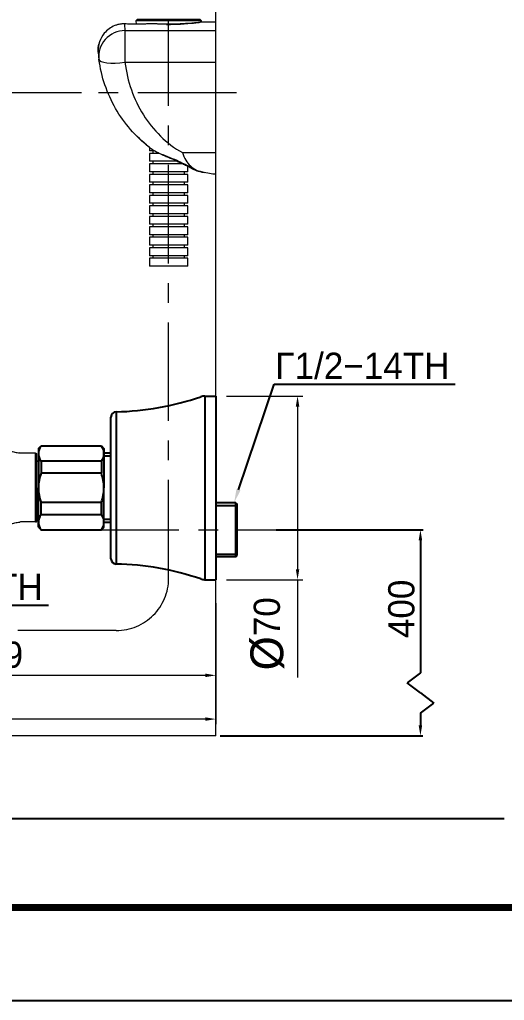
# Model space of a CAD drawing. Extents: x 0 to 1128, y 0 to 827.
# Drawn here: x 742.1 to 926.8, y 0 to 373.9 of the extents above; entities that cross this region are included whole.
import ezdxf
from ezdxf import colors
from ezdxf.entities.mleader import LeaderData, LeaderLine
from ezdxf.math import Vec2, Vec3

# ---------------------------------------------------------------- set-up
doc = ezdxf.new("R2010")
doc.units = 0
doc.header["$LTSCALE"] = 30
doc.header["$MEASUREMENT"] = 0
doc.header["$PDMODE"] = 3
doc.header["$PDSIZE"] = -10
doc.linetypes.add('CENTER', pattern=[2, 1.25, -0.25, 0.25, -0.25])
doc.layers.get('0').update_dxf_attribs({"linetype": 'CONTINUOUS'})
doc.layers.get('DEFPOINTS').update_dxf_attribs({"linetype": 'CONTINUOUS'})
doc.layers.add('1', color=7, linetype='CONTINUOUS')
doc.layers.add('DEF_LAYER_ASSEM_MEMBER', color=7, linetype='CONTINUOUS')
for name, color, linetype, lineweight in [('외형선', 3, 'CONTINUOUS', 30), ('중심선', 1, 'CENTER', 18), ('치수', 7, 'CONTINUOUS', 25), ('치수선', 7, 'CONTINUOUS', 20)]:
    doc.layers.add(name, color=color, linetype=linetype, lineweight=lineweight)
doc.styles.add('Daelim Dimension', font='')
doc.styles.get("Standard").update_dxf_attribs({"font": 'SYMBOL'})
doc.styles.get('Daelim Dimension').set_extended_font_data('나눔고딕')
doc.dimstyles.new('DEFAULT', dxfattribs={"dimscale": 2, "dimtxt": 2, "dimasz": 2, "dimexe": 0, "dimexo": 2, "dimgap": 1, "dimtad": 1, "dimdec": 1, "dimzin": 9, "dimdsep": 46, "dimtxsty": 'Daelim Dimension', "dimcen": 0.5, "dimclrd": 252, "dimclre": 252, "dimclrt": 3, "dimadec": 1, "dimazin": 0, "dimtfac": 1, "dimtdec": 1, "dimtix": 1, "dimtmove": 0, "dimatfit": 3, "dimfxl": 1, "dimtolj": 1, "dimtzin": 1, "dimlwd": 9, "dimlwe": 9, "dimarcsym": 0})

# ---------------------------------------------------------------- blocks, each defined once
blk = doc.blocks.new('*D2')
at = {"color": 5, "lineweight": 9, "ltscale": 0.5, "transparency": 16777216}
for p, q in [((647.62, 156.98), (647.62, 121.9)), ((816.87, 151.4), (816.87, 121.9)), ((812.87, 123.9), (651.62, 123.9))]:
    blk.add_line(p, q, dxfattribs=at)
at = {"color": 5, "ltscale": 0.5, "transparency": 16777216}
for points in [[(651.62, 124.57), (651.62, 123.24), (647.62, 123.9)], [(812.87, 124.57), (812.87, 123.24), (816.87, 123.9)]]:
    blk.add_solid(points, dxfattribs=at)
at = {"layer": 'DEFPOINTS', "color": 0, "ltscale": 0.5, "transparency": 16777216}
for p in [(647.62, 160.98), (816.87, 155.4), (647.62, 123.9)]:
    blk.add_point(p, dxfattribs=at)
at = {"color": 7, "ltscale": 0.5, "transparency": 16777216, "insert": (732.25, 136.79), "char_height": 10, "attachment_point": 2, "style": 'Daelim Dimension'}
blk.add_mtext('\\A1;169', dxfattribs=at)
blk = doc.blocks.new('*D3')
at = {"color": 5, "lineweight": 9, "ltscale": 0.5, "transparency": 16777216}
for p, q in [((603.32, 182.24), (603.32, 105.24)), ((816.87, 141.88), (816.87, 105.24)), ((812.87, 107.24), (607.32, 107.24))]:
    blk.add_line(p, q, dxfattribs=at)
at = {"color": 5, "ltscale": 0.5, "transparency": 16777216}
for points in [[(607.32, 107.91), (607.32, 106.58), (603.32, 107.24)], [(812.87, 107.91), (812.87, 106.58), (816.87, 107.24)]]:
    blk.add_solid(points, dxfattribs=at)
at = {"layer": 'DEFPOINTS', "color": 0, "ltscale": 0.5, "transparency": 16777216}
for p in [(603.32, 186.24), (816.87, 145.88), (603.32, 107.24)]:
    blk.add_point(p, dxfattribs=at)
at = {"color": 7, "ltscale": 0.5, "transparency": 16777216, "insert": (705.94, 120.03), "char_height": 10, "attachment_point": 2, "style": 'Daelim Dimension'}
blk.add_mtext('\\A1;214', dxfattribs=at)
blk = doc.blocks.new('*D4')
at = {"color": 5, "lineweight": 9, "ltscale": 0.5, "transparency": 16777216}
for p, q in [((820.87, 230.38), (850.01, 230.38)), ((848.01, 226.38), (848.01, 164.38)), ((820.87, 160.38), (850.01, 160.38)), ((848.01, 160.38), (848.01, 123.13))]:
    blk.add_line(p, q, dxfattribs=at)
at = {"color": 5, "ltscale": 0.5, "transparency": 16777216}
for points in [[(847.34, 226.38), (848.68, 226.38), (848.01, 230.38)], [(847.34, 164.38), (848.68, 164.38), (848.01, 160.38)]]:
    blk.add_solid(points, dxfattribs=at)
at = {"layer": 'DEFPOINTS', "color": 0, "ltscale": 0.5, "transparency": 16777216}
for p in [(816.87, 230.38), (816.87, 160.38), (848.01, 160.38)]:
    blk.add_point(p, dxfattribs=at)
at = {"color": 7, "ltscale": 0.5, "transparency": 16777216, "insert": (830.04, 139.76), "char_height": 10, "attachment_point": 2, "rotation": 90, "style": 'Daelim Dimension'}
blk.add_mtext('\\A1;{\\H1.25x;\\C256;Ø}70', dxfattribs=at)

msp = doc.modelspace()

# ---------------------------------------------------------------- linework, layer by layer
at = {"color": 5, "lineweight": 9, "ltscale": 0.5}
msp.add_line((765.69, 346), (552.44, 346), dxfattribs=at)
for p, q in [((812.71, 230.38), (816.87, 230.38)), ((812.71, 230.38), (812.71, 160.38)), ((816.87, 230.38), (816.87, 160.38)), ((778.83, 224.4), (778.83, 166.36)), ((776.87, 168.36), (776.87, 222.4)), ((748.62, 205.74), (749.22, 205.54)), ((748.62, 185.02), (749.22, 185.22)), ((812.71, 160.38), (816.87, 160.38))]:
    msp.add_line(p, q)
at = {"linetype": 'ByBlock'}
msp.add_line((816.87, 230.38), (816.87, 160.38), dxfattribs=at)
at = {"color": 7, "linetype": 'Continuous', "lineweight": 25, "ltscale": 0.5}
for p, q in [((749.22, 210.38), (750.22, 211.38)), ((749.22, 180.38), (750.22, 179.38))]:
    msp.add_line(p, q, dxfattribs=at)
at = {"color": 7, "linetype": 'Continuous', "lineweight": -3, "ltscale": 0.5}
for p, q in [((773.22, 211.38), (774.22, 210.38)), ((773.22, 179.38), (774.22, 180.38))]:
    msp.add_line(p, q, dxfattribs=at)
at = {"color": 5, "ltscale": 0.5}
for p, q in [((839.87, 179.38), (895.84, 179.38)), ((894.84, 175.38), (894.84, 124.86)), ((894.84, 124.86), (889.73, 121.02)), ((894.84, 117.19), (889.73, 121.02)), ((894.84, 117.19), (899.94, 113.35)), ((894.84, 109.51), (899.94, 113.35)), ((894.84, 109.51), (894.84, 104.84)), ((818.45, 100.86), (895.7, 100.86))]:
    msp.add_line(p, q, dxfattribs=at)
at = {"color": 5}
msp.add_line((18.14, 69.28), (926.74, 69.28), dxfattribs=at)
at = {"ltscale": 0.5}
msp.add_lwpolyline([(0, 0), (1128.4, 0), (1128.4, 826.8), (0, 826.8)], close=True, dxfattribs=at)
at = {"color": 5, "linetype": 'ByBlock', "lineweight": 200, "const_width": 2.6}
msp.add_lwpolyline([(18.14, 35.4), (1110.14, 35.4), (1110.14, 807.6), (18.14, 807.6)], close=True, dxfattribs=at)
for centre, radius, start, end in [((776.71, 330.38), 106, 271.1445, 288.9248), ((812.71, 225.38), 5, 90, 108.9248), ((778.87, 222.4), 2, 91.1445, 180), ((778.87, 168.36), 2, 180, 268.8555), ((776.71, 60.38), 106, 71.0752, 88.8555), ((812.71, 165.38), 5, 251.0752, 270)]:
    msp.add_arc(centre, radius, start, end)
at = {"color": 5, "ltscale": 0.5}
for points in [[(894.17, 175.38), (895.5, 175.38), (894.84, 179.38)], [(894.17, 104.84), (895.5, 104.84), (894.84, 100.84)]]:
    msp.add_solid(points, dxfattribs=at)
at = {"layer": '1', "color": 7, "linetype": 'Continuous', "lineweight": 18}
for p, q in [((786.87, 373.9), (786.4, 373.4)), ((786.4, 373.4), (786.49, 372.16)), ((811.34, 373.4), (786.4, 373.4)), ((810.87, 373.9), (786.87, 373.9)), ((793.25, 372.3), (791.93, 372.3)), ((811.34, 373.4), (810.87, 373.9)), ((811.3, 372.9), (811.34, 373.4)), ((816.87, 372.9), (811.3, 372.9)), ((816.87, 369.72), (816.87, 372.9)), ((816.87, 357.63), (816.87, 369.72)), ((816.87, 323.18), (816.87, 357.63)), ((791.57, 325.19), (791.57, 323.9)), ((793.5, 323.9), (791.57, 323.9)), ((791.57, 322.9), (791.57, 319.9)), ((795.35, 322.9), (791.57, 322.9)), ((792.87, 323.9), (792.87, 322.9)), ((816.87, 314.9), (816.87, 323.18)), ((802.21, 319.9), (791.57, 319.9)), ((791.57, 318.9), (791.57, 315.9)), ((804.39, 318.9), (791.57, 318.9)), ((792.87, 319.9), (792.87, 318.9)), ((806.17, 315.9), (806.17, 317.98)), ((806.17, 315.9), (791.57, 315.9)), ((791.57, 314.9), (791.57, 311.9)), ((806.17, 314.9), (791.57, 314.9)), ((792.87, 315.9), (792.87, 314.9)), ((804.87, 314.9), (804.87, 315.9)), ((806.17, 311.9), (806.17, 314.9)), ((806.17, 311.9), (791.57, 311.9)), ((791.57, 310.9), (791.57, 307.9)), ((806.17, 310.9), (791.57, 310.9)), ((792.87, 311.9), (792.87, 310.9)), ((804.87, 310.9), (804.87, 311.9)), ((806.17, 307.9), (806.17, 310.9)), ((806.17, 307.9), (791.57, 307.9)), ((791.57, 306.9), (791.57, 303.9)), ((806.17, 306.9), (791.57, 306.9)), ((792.87, 307.9), (792.87, 306.9)), ((804.87, 306.9), (804.87, 307.9)), ((806.17, 303.9), (806.17, 306.9)), ((806.17, 303.9), (791.57, 303.9)), ((791.57, 302.9), (791.57, 299.9)), ((806.17, 302.9), (791.57, 302.9)), ((792.87, 303.9), (792.87, 302.9)), ((804.87, 302.9), (804.87, 303.9)), ((806.17, 299.9), (806.17, 302.9)), ((806.17, 299.9), (791.57, 299.9)), ((792.87, 299.9), (792.87, 298.9)), ((804.87, 298.9), (804.87, 299.9)), ((791.57, 298.9), (791.57, 295.9)), ((806.17, 298.9), (791.57, 298.9)), ((806.17, 295.9), (791.57, 295.9)), ((792.87, 295.9), (792.87, 294.9)), ((804.87, 294.9), (804.87, 295.9)), ((806.17, 295.9), (806.17, 298.9)), ((791.57, 294.9), (791.57, 291.9)), ((806.17, 294.9), (791.57, 294.9)), ((806.17, 291.9), (791.57, 291.9)), ((792.87, 291.9), (792.87, 290.9)), ((804.87, 290.9), (804.87, 291.9)), ((806.17, 291.9), (806.17, 294.9)), ((791.57, 290.9), (791.57, 287.9)), ((806.17, 290.9), (791.57, 290.9)), ((806.17, 287.9), (806.17, 290.9)), ((806.17, 287.9), (791.57, 287.9)), ((791.57, 286.9), (791.57, 283.9)), ((806.17, 286.9), (791.57, 286.9)), ((792.87, 287.9), (792.87, 286.9)), ((804.87, 286.9), (804.87, 287.9)), ((806.17, 283.9), (806.17, 286.9)), ((806.17, 283.9), (791.57, 283.9)), ((791.57, 282.9), (791.57, 279.9)), ((806.17, 282.9), (791.57, 282.9)), ((792.87, 283.9), (792.87, 282.9)), ((804.87, 282.9), (804.87, 283.9)), ((806.17, 279.9), (806.17, 282.9)), ((806.17, 279.9), (791.57, 279.9))]:
    msp.add_line(p, q, dxfattribs=at)
at = {"layer": '1', "color": 7, "linetype": 'Continuous', "lineweight": 13}
for p, q in [((793.2, 372.29), (791.98, 372.29)), ((782.22, 369.72), (782.22, 357.63)), ((782.22, 369.72), (816.87, 369.72)), ((782.22, 357.63), (816.87, 357.63)), ((804.1, 323.18), (816.87, 323.18))]:
    msp.add_line(p, q, dxfattribs=at)
at = {"layer": '1', "color": 7, "linetype": 'Continuous', "lineweight": 18, "extrusion": (6.12323e-17, -7.4988e-33, -1)}
for start, end in [(352.2682, 352.5557), (307.7566, 314.5231)]:
    msp.add_arc((-822.68, 365.38), 50.81, start, end, dxfattribs=at)
at = {"layer": '1', "color": 7, "linetype": 'Continuous', "lineweight": 13}
for centre, major_axis, ratio, start_param, end_param in [((781.99, 370.26), (0.09, 2), 0.357631, 6.276828, 6.405218), ((782.22, 360.04), (-9.91, -1.31), 0.96772, 4.585417, 6.283185), ((782.22, 360.04), (-9.91, -1.31), 0.239333, 0, 1.539235)]:
    msp.add_ellipse(centre, major_axis=major_axis, ratio=ratio, start_param=start_param, end_param=end_param, dxfattribs=at)
at = {"layer": '1', "color": 7, "linetype": 'Continuous', "lineweight": 18}
for points, knots in [([(778.36, 371.6), (776.79, 370.98), (775.39, 369.98), (772.71, 366.76), (771.87, 364.23), (772.01, 361.7)], [0, 0, 0, 0, 0.401499, 0.401499, 1, 1, 1, 1]), ([(780.92, 372.23), (780.8, 372.22), (780.22, 372.17), (779.36, 371.98), (778.65, 371.72), (778.38, 371.6)], [0, 0, 0, 0, 0.137714, 0.664904, 1, 1, 1, 1]), ([(781.04, 372.26), (781.03, 372.25), (781.01, 372.25), (780.99, 372.24), (780.99, 372.24), (780.99, 372.24)], [0, 0, 0, 0, 0.932119, 0.932119, 1, 1, 1, 1]), ([(786.29, 372.16), (785.79, 372.16), (784.78, 372.17), (783.37, 372.21), (782.48, 372.24), (782.08, 372.26)], [0, 0, 0, 0, 0.346493, 0.701474, 1, 1, 1, 1]), ([(791.92, 372.3), (791.54, 372.28), (790.7, 372.24), (789.32, 372.19), (787.83, 372.16), (786.81, 372.15), (786.3, 372.16), (786.29, 372.16)], [0, 0, 0, 0, 0.21806, 0.47613, 0.734344, 0.995673, 1, 1, 1, 1]), ([(791.92, 372.3), (791.94, 372.3), (791.96, 372.3), (791.98, 372.29), (791.98, 372.29), (791.98, 372.29)], [0, 0, 0, 0, 0.948259, 0.948259, 1, 1, 1, 1]), ([(793.2, 372.29), (793.2, 372.29), (793.2, 372.29), (793.22, 372.3), (793.24, 372.3), (793.26, 372.3)], [0, 0, 0, 0, 0.048294, 0.048294, 1, 1, 1, 1]), ([(798.03, 372.15), (797.55, 372.15), (796.58, 372.17), (795.14, 372.21), (794.03, 372.26), (793.43, 372.29), (793.27, 372.3)], [0, 0, 0, 0, 0.28889, 0.587438, 0.888444, 1, 1, 1, 1]), ([(771.99, 361.7), (772, 361.66), (772.01, 361.46), (772.04, 360.94), (772.12, 360.08), (772.19, 359.36), (772.26, 358.89), (772.26, 358.85)], [0, 0, 0, 0, 0.068436, 0.333791, 0.637711, 0.966343, 1, 1, 1, 1]), ([(791.41, 325.32), (788.85, 327.33), (786.45, 329.61), (782.18, 334.52), (780.3, 337.16), (777.02, 342.85), (775.64, 345.88), (773.52, 352.12), (772.75, 355.36), (772.31, 358.73)], [0, 0, 0, 0, 0.25, 0.25, 0.5, 0.5, 0.75, 0.75, 1, 1, 1, 1]), ([(794.98, 323.08), (794.98, 323.08), (794.98, 323.09), (794.95, 323.1), (794.94, 323.12), (794.93, 323.17), (794.93, 323.17), (794.93, 323.17)], [0, 0, 0, 0, 0.102368, 0.102368, 0.924624, 0.924624, 1, 1, 1, 1]), ([(794.99, 323.09), (795.32, 322.93), (796.16, 322.51), (797.56, 321.92), (799.1, 321.28), (800.45, 320.69), (801.26, 320.31), (801.61, 320.14)], [0, 0, 0, 0, 0.154276, 0.391878, 0.62114, 0.832199, 1, 1, 1, 1]), ([(804.1, 323.18), (804.83, 321.1), (805.81, 319.35), (808.5, 316.85), (810.22, 316.07), (812.36, 315.62)], [0, 0, 0, 0, 0.5, 0.5, 1, 1, 1, 1]), ([(801.62, 320.16), (801.67, 320.13), (801.72, 320.14), (801.83, 320.19), (801.87, 320.21), (801.92, 320.26), (801.93, 320.26), (801.93, 320.26)], [0, 0, 0, 0, 0.613027, 0.613027, 0.963392, 0.963392, 1, 1, 1, 1]), ([(801.62, 320.14), (801.79, 320.07), (802.51, 319.76), (803.73, 319.19), (805.26, 318.45), (806.66, 317.73), (807.94, 317.06), (809.08, 316.52), (809.91, 316.18), (810.39, 316.07), (810.52, 316.05)], [0, 0, 0, 0, 0.047473, 0.207278, 0.365783, 0.523982, 0.674192, 0.815613, 0.951346, 1, 1, 1, 1]), ([(816.87, 314.9), (816.87, 314.9), (816.61, 314.93), (815.94, 315.01), (815.53, 315.07), (814.24, 315.26), (813.31, 315.43), (812.36, 315.62)], [0, 0, 0, 0, 0.25, 0.25, 0.5, 0.5, 1, 1, 1, 1]), ([(735.02, 210.87), (735.31, 210.73), (735.59, 210.59), (736.15, 210.33), (737, 209.95), (738.16, 209.52), (739.35, 209.19), (739.95, 209.04), (740.55, 208.92), (740.86, 208.86), (741.47, 208.76), (741.77, 208.72), (742.08, 208.69)], [0, 0, 0, 0, 0.125, 0.125, 0.25, 0.5, 0.625, 0.75, 0.75, 0.875, 0.875, 1, 1, 1, 1]), ([(748.12, 208.57), (747.61, 208.57), (746.85, 208.57), (746.09, 208.57), (745.58, 208.56), (745.07, 208.56), (744.44, 208.56), (744.06, 208.57), (743.81, 208.57), (743.19, 208.59), (742.57, 208.63), (742.08, 208.69)], [0, 0, 0, 0, 0.25, 0.375, 0.375, 0.5, 0.625, 0.6875, 0.6875, 0.75, 1, 1, 1, 1]), ([(748.62, 204.7), (748.62, 204.89), (748.62, 205.29), (748.62, 205.88), (748.62, 206.5), (748.62, 207.09), (748.62, 207.65), (748.62, 208.11), (748.62, 208.43), (748.62, 208.5), (748.62, 208.5)], [0, 0, 0, 0, 0.076902, 0.171966, 0.276822, 0.393357, 0.523457, 0.668854, 0.830945, 1, 1, 1, 1]), ([(748.62, 195.51), (748.62, 196.18), (748.62, 197.53), (748.62, 199.45), (748.62, 201.18), (748.62, 202.61), (748.62, 203.76), (748.62, 204.42), (748.62, 204.7)], [0, 0, 0, 0, 0.195201, 0.396828, 0.579326, 0.739914, 0.881485, 1, 1, 1, 1]), ([(748.62, 186.33), (748.62, 186.61), (748.62, 187.27), (748.62, 188.42), (748.62, 189.85), (748.62, 191.58), (748.62, 193.5), (748.62, 194.85), (748.62, 195.51)], [0, 0, 0, 0, 0.118511, 0.260083, 0.420672, 0.603171, 0.804798, 1, 1, 1, 1]), ([(748.62, 182.53), (748.62, 182.53), (748.62, 182.6), (748.62, 182.92), (748.62, 183.38), (748.62, 183.93), (748.62, 184.53), (748.62, 185.15), (748.62, 185.74), (748.62, 186.14), (748.62, 186.33)], [0, 0, 0, 0, 0.169057, 0.331147, 0.476544, 0.606642, 0.723177, 0.828032, 0.923095, 1, 1, 1, 1]), ([(735.02, 180.16), (735.17, 180.23), (735.31, 180.3), (735.59, 180.44), (736.01, 180.64), (737, 181.08), (738.45, 181.61), (740.25, 182.08), (741.47, 182.28), (742.08, 182.34)], [0, 0, 0, 0, 0.0625, 0.0625, 0.125, 0.25, 0.5, 0.75, 1, 1, 1, 1]), ([(748.12, 182.46), (747.62, 182.46), (747.11, 182.46), (746.34, 182.46), (746.09, 182.46), (745.58, 182.47), (745.32, 182.47), (744.82, 182.47), (744.56, 182.47), (744.19, 182.47), (744.06, 182.46), (743.81, 182.46), (743.69, 182.45), (743.32, 182.44), (743.07, 182.43), (742.57, 182.39), (742.33, 182.37), (742.08, 182.34)], [0, 0, 0, 0, 0.25, 0.25, 0.375, 0.375, 0.5, 0.5, 0.625, 0.625, 0.6875, 0.6875, 0.75, 0.75, 0.875, 0.875, 1, 1, 1, 1])]:
    msp.add_open_spline(points, degree=3, knots=knots, dxfattribs=at)
at = {"layer": '1', "color": 7, "linetype": 'Continuous', "lineweight": 13}
for points in [[(780.99, 372.24), (780.09, 372.15), (779.2, 371.93), (778.36, 371.6)], [(781.99, 372.25), (781.65, 372.26), (781.32, 372.26), (780.99, 372.24)], [(791.98, 372.29), (788.87, 372.12), (785.21, 372.1), (781.99, 372.25)], [(781.99, 372.25), (782.02, 371.72), (782.08, 370.88), (782.22, 369.72)], [(794.93, 323.17), (797.16, 322.13), (799.68, 321.32), (801.93, 320.26)]]:
    msp.add_open_spline(points, degree=3, dxfattribs=at)
at = {"layer": '1', "color": 7, "linetype": 'Continuous', "lineweight": 18}
for points, degree in [([(782.07, 372.25), (781.55, 372.29), (781.05, 372.24)], 2), ([(772.02, 361.48), (771.93, 362.62), (772.04, 363.76), (772.34, 364.85)], 3), ([(772.31, 358.73), (772.3, 358.78), (772.29, 358.83), (772.29, 358.87)], 3), ([(791, 325.65), (791.14, 325.54), (791.28, 325.43), (791.41, 325.32)], 3), ([(791.41, 325.32), (792.48, 324.49), (793.66, 323.79), (794.93, 323.17)], 3), ([(793.56, 323.91), (794.02, 323.63), (794.5, 323.36), (794.99, 323.1)], 3), ([(812.36, 315.62), (811.73, 315.75), (811.11, 315.9), (810.49, 316.05)], 3)]:
    msp.add_open_spline(points, degree=degree, dxfattribs=at)
at = {"layer": '1', "color": 7, "linetype": 'Continuous', "lineweight": 13}
for points, knots in [([(798.02, 372.1), (798.26, 372.09), (798.5, 372.09), (800.87, 372.09), (803, 372.17), (806.64, 372.41), (808.18, 372.56), (810.32, 372.8), (810.91, 372.89), (811.01, 372.91), (810.52, 372.84), (808.57, 372.63), (807.12, 372.48), (803.57, 372.24), (801.47, 372.15), (797.25, 372.12), (795.1, 372.18), (793.2, 372.29)], [0, 0, 0, 0, 0.015967, 0.015967, 0.156543, 0.156543, 0.297119, 0.297119, 0.437696, 0.437696, 0.578272, 0.578272, 0.718848, 0.718848, 0.859424, 0.859424, 1, 1, 1, 1]), ([(782.22, 357.63), (782.66, 353.96), (783.48, 350.46), (785.83, 343.75), (787.37, 340.54), (791.07, 334.66), (793.24, 331.93), (798.22, 327.07), (800.98, 324.95), (804.1, 323.18)], [0, 0, 0, 0, 0.25, 0.25, 0.5, 0.5, 0.75, 0.75, 1, 1, 1, 1]), ([(801.93, 320.26), (803.77, 319.48), (805.46, 318.61), (808.36, 317.01), (809.62, 316.26), (810.49, 316.05)], [0, 0, 0, 0, 0.5, 0.5, 1, 1, 1, 1]), ([(748.12, 204.75), (748.12, 204.76), (748.12, 204.79), (748.12, 204.83), (748.12, 204.87), (748.12, 204.92), (748.12, 204.96), (748.12, 205.01), (748.12, 205.05), (748.12, 205.1), (748.12, 205.15), (748.12, 205.2), (748.12, 205.25), (748.12, 205.3), (748.12, 205.38), (748.12, 205.51), (748.12, 205.66), (748.12, 205.81), (748.12, 205.96), (748.12, 206.13), (748.12, 206.3), (748.12, 206.46), (748.12, 206.61), (748.12, 206.75), (748.12, 206.89), (748.12, 207.01), (748.12, 207.2), (748.12, 207.43), (748.12, 207.7), (748.12, 207.93), (748.12, 208.07), (748.12, 208.14), (748.12, 208.17), (748.12, 208.19), (748.12, 208.21), (748.12, 208.23), (748.12, 208.25), (748.12, 208.27), (748.12, 208.29), (748.12, 208.31), (748.12, 208.33), (748.12, 208.34), (748.12, 208.36), (748.12, 208.38), (748.12, 208.39), (748.12, 208.41), (748.12, 208.42), (748.12, 208.44), (748.12, 208.45), (748.12, 208.46), (748.12, 208.48), (748.12, 208.49), (748.12, 208.5), (748.12, 208.51), (748.12, 208.52), (748.12, 208.52), (748.12, 208.53), (748.12, 208.54), (748.12, 208.55), (748.12, 208.55), (748.12, 208.56), (748.12, 208.56), (748.12, 208.56), (748.12, 208.57), (748.12, 208.57), (748.12, 208.57), (748.12, 208.57)], [0, 0, 0, 0, 0.005674, 0.011507, 0.017496, 0.023644, 0.029949, 0.036412, 0.043032, 0.04981, 0.056745, 0.063838, 0.071088, 0.078496, 0.086061, 0.109472, 0.132878, 0.156278, 0.179674, 0.209205, 0.238062, 0.266246, 0.293757, 0.320596, 0.346765, 0.372264, 0.397094, 0.463355, 0.530379, 0.598162, 0.6667, 0.675343, 0.684038, 0.692784, 0.701582, 0.710432, 0.719333, 0.728285, 0.73729, 0.746346, 0.755453, 0.764613, 0.773824, 0.783087, 0.792401, 0.801768, 0.811186, 0.820656, 0.830178, 0.839751, 0.849377, 0.859054, 0.868783, 0.878564, 0.888397, 0.898282, 0.90822, 0.918209, 0.92825, 0.938343, 0.948489, 0.958686, 0.968936, 0.979238, 0.989593, 1, 1, 1, 1]), ([(748.12, 195.51), (748.12, 195.53), (748.12, 195.57), (748.12, 195.63), (748.12, 195.69), (748.12, 195.74), (748.12, 195.8), (748.12, 195.86), (748.12, 195.91), (748.12, 195.97), (748.12, 196.02), (748.12, 196.08), (748.12, 196.13), (748.12, 196.19), (748.12, 196.24), (748.12, 196.3), (748.12, 196.35), (748.12, 196.4), (748.12, 196.45), (748.12, 196.51), (748.12, 196.56), (748.12, 196.61), (748.12, 196.66), (748.12, 196.71), (748.12, 196.76), (748.12, 196.81), (748.12, 196.86), (748.12, 196.91), (748.12, 196.96), (748.12, 197.01), (748.12, 197.06), (748.12, 197.1), (748.12, 197.15), (748.12, 197.2), (748.12, 197.24), (748.12, 197.29), (748.12, 197.34), (748.12, 197.38), (748.12, 197.43), (748.12, 197.47), (748.12, 197.52), (748.12, 197.56), (748.12, 197.61), (748.12, 197.65), (748.12, 197.69), (748.12, 197.74), (748.12, 197.78), (748.12, 197.82), (748.12, 197.86), (748.12, 197.9), (748.12, 197.94), (748.12, 197.98), (748.12, 198.02), (748.12, 198.06), (748.12, 198.1), (748.12, 198.14), (748.12, 198.18), (748.12, 198.22), (748.12, 198.26), (748.12, 198.3), (748.12, 198.33), (748.12, 198.37), (748.12, 198.41), (748.12, 198.44), (748.12, 198.48), (748.12, 198.52), (748.12, 198.55), (748.13, 198.82), (748.13, 199.31), (748.13, 200), (748.13, 200.64), (748.13, 201.22), (748.13, 201.76), (748.13, 202.26), (748.13, 202.76), (748.13, 203.11), (748.13, 203.31), (748.13, 203.36), (748.13, 203.42), (748.13, 203.47), (748.13, 203.53), (748.13, 203.59), (748.13, 203.65), (748.13, 203.72), (748.13, 203.78), (748.13, 203.85), (748.13, 203.92), (748.13, 203.99), (748.13, 204.06), (748.13, 204.13), (748.12, 204.2), (748.12, 204.28), (748.12, 204.35), (748.12, 204.43), (748.12, 204.51), (748.12, 204.59), (748.12, 204.67), (748.12, 204.72), (748.12, 204.75)], [0, 0, 0, 0, 0.005659, 0.011284, 0.016876, 0.022434, 0.02796, 0.033452, 0.038911, 0.044336, 0.049729, 0.055088, 0.060414, 0.065706, 0.070966, 0.076192, 0.081385, 0.086545, 0.091672, 0.096766, 0.101826, 0.106854, 0.111848, 0.116809, 0.121737, 0.126632, 0.131494, 0.136322, 0.141118, 0.14588, 0.15061, 0.155306, 0.159969, 0.164599, 0.169196, 0.17376, 0.178291, 0.182789, 0.187253, 0.191685, 0.196083, 0.200449, 0.204781, 0.209081, 0.213347, 0.21758, 0.22178, 0.225947, 0.230082, 0.234183, 0.23825, 0.242285, 0.246287, 0.250256, 0.254192, 0.258094, 0.261964, 0.265801, 0.269604, 0.273375, 0.277112, 0.280816, 0.284488, 0.288126, 0.291731, 0.295303, 0.298842, 0.302348, 0.376829, 0.447675, 0.514888, 0.578467, 0.634239, 0.691023, 0.748822, 0.807634, 0.813992, 0.820577, 0.82739, 0.83443, 0.841698, 0.849192, 0.856914, 0.864863, 0.87304, 0.881443, 0.890074, 0.898932, 0.908017, 0.917329, 0.926869, 0.936635, 0.946628, 0.956849, 0.967296, 0.97797, 0.988872, 1, 1, 1, 1]), ([(748.12, 186.28), (748.12, 186.3), (748.12, 186.32), (748.12, 186.36), (748.12, 186.4), (748.12, 186.44), (748.12, 186.47), (748.12, 186.51), (748.12, 186.55), (748.12, 186.59), (748.12, 186.62), (748.12, 186.66), (748.12, 186.7), (748.12, 186.73), (748.12, 186.77), (748.12, 186.8), (748.12, 186.84), (748.13, 186.87), (748.13, 186.91), (748.13, 186.94), (748.13, 186.98), (748.13, 187.01), (748.13, 187.05), (748.13, 187.08), (748.13, 187.11), (748.13, 187.14), (748.13, 187.18), (748.13, 187.21), (748.13, 187.24), (748.13, 187.27), (748.13, 187.3), (748.13, 187.33), (748.13, 187.36), (748.13, 187.39), (748.13, 187.42), (748.13, 187.45), (748.13, 187.48), (748.13, 187.51), (748.13, 187.54), (748.13, 187.57), (748.13, 187.59), (748.13, 187.62), (748.13, 187.65), (748.13, 187.67), (748.13, 187.7), (748.13, 187.73), (748.13, 187.75), (748.13, 187.9), (748.13, 188.17), (748.13, 188.57), (748.13, 188.97), (748.13, 189.37), (748.13, 189.84), (748.13, 190.39), (748.13, 191.03), (748.13, 191.72), (748.13, 192.22), (748.12, 192.51), (748.12, 192.58), (748.12, 192.65), (748.12, 192.72), (748.12, 192.79), (748.12, 192.86), (748.12, 192.93), (748.12, 193.01), (748.12, 193.08), (748.12, 193.16), (748.12, 193.24), (748.12, 193.32), (748.12, 193.4), (748.12, 193.49), (748.12, 193.57), (748.12, 193.65), (748.12, 193.74), (748.12, 193.83), (748.12, 193.92), (748.12, 194.01), (748.12, 194.1), (748.12, 194.19), (748.12, 194.29), (748.12, 194.38), (748.12, 194.48), (748.12, 194.58), (748.12, 194.68), (748.12, 194.78), (748.12, 194.88), (748.12, 194.98), (748.12, 195.09), (748.12, 195.19), (748.12, 195.3), (748.12, 195.41), (748.12, 195.48), (748.12, 195.51)], [0, 0, 0, 0, 0.00535, 0.010648, 0.015894, 0.021088, 0.02623, 0.031321, 0.036359, 0.041346, 0.046281, 0.051164, 0.055995, 0.060774, 0.065501, 0.070176, 0.0748, 0.079371, 0.083891, 0.088358, 0.092774, 0.097138, 0.10145, 0.10571, 0.109918, 0.114074, 0.118178, 0.12223, 0.12623, 0.130179, 0.134075, 0.137919, 0.141712, 0.145452, 0.149141, 0.152778, 0.156362, 0.159895, 0.163376, 0.166804, 0.170181, 0.173506, 0.176779, 0.18, 0.183169, 0.186286, 0.189351, 0.192364, 0.239489, 0.285969, 0.331804, 0.376993, 0.421537, 0.485106, 0.552316, 0.623164, 0.697654, 0.704292, 0.711047, 0.71792, 0.72491, 0.732019, 0.739244, 0.746588, 0.754049, 0.761628, 0.769324, 0.777138, 0.785069, 0.793118, 0.801285, 0.809569, 0.817971, 0.826491, 0.835128, 0.843883, 0.852756, 0.861746, 0.870855, 0.880081, 0.889425, 0.898887, 0.908467, 0.918164, 0.92798, 0.937914, 0.947966, 0.958136, 0.968424, 0.978831, 0.989356, 1, 1, 1, 1]), ([(748.12, 182.46), (748.12, 182.46), (748.12, 182.46), (748.12, 182.46), (748.12, 182.46), (748.12, 182.46), (748.12, 182.47), (748.12, 182.47), (748.12, 182.47), (748.12, 182.47), (748.12, 182.47), (748.12, 182.47), (748.12, 182.48), (748.12, 182.48), (748.12, 182.48), (748.12, 182.49), (748.12, 182.49), (748.12, 182.49), (748.12, 182.5), (748.12, 182.5), (748.12, 182.51), (748.12, 182.51), (748.12, 182.51), (748.12, 182.52), (748.12, 182.52), (748.12, 182.53), (748.12, 182.54), (748.12, 182.54), (748.12, 182.55), (748.12, 182.55), (748.12, 182.56), (748.12, 182.57), (748.12, 182.57), (748.12, 182.58), (748.12, 182.59), (748.12, 182.59), (748.12, 182.6), (748.12, 182.61), (748.12, 182.62), (748.12, 182.62), (748.12, 182.63), (748.12, 182.64), (748.12, 182.65), (748.12, 182.66), (748.12, 182.67), (748.12, 182.67), (748.12, 182.68), (748.12, 182.69), (748.12, 182.7), (748.12, 182.71), (748.12, 182.72), (748.12, 182.73), (748.12, 182.74), (748.12, 182.75), (748.12, 182.76), (748.12, 182.77), (748.12, 182.78), (748.12, 182.79), (748.12, 182.8), (748.12, 182.82), (748.12, 182.83), (748.12, 182.84), (748.12, 182.85), (748.12, 182.86), (748.12, 182.87), (748.12, 182.88), (748.12, 182.9), (748.12, 182.96), (748.12, 183.1), (748.12, 183.33), (748.12, 183.6), (748.12, 183.87), (748.12, 184.13), (748.12, 184.4), (748.12, 184.72), (748.12, 185), (748.12, 185.22), (748.12, 185.37), (748.12, 185.52), (748.12, 185.65), (748.12, 185.75), (748.12, 185.83), (748.12, 185.9), (748.12, 185.98), (748.12, 186.05), (748.12, 186.13), (748.12, 186.2), (748.12, 186.26), (748.12, 186.28)], [0, 0, 0, 0, 0.005525, 0.011036, 0.016532, 0.022013, 0.027479, 0.032931, 0.038368, 0.043791, 0.049198, 0.054591, 0.059969, 0.065333, 0.070682, 0.076016, 0.081336, 0.086641, 0.091931, 0.097207, 0.102468, 0.107715, 0.112946, 0.118164, 0.123366, 0.128554, 0.133728, 0.138887, 0.144031, 0.149161, 0.154276, 0.159376, 0.164462, 0.169534, 0.17459, 0.179633, 0.18466, 0.189673, 0.194672, 0.199656, 0.204625, 0.20958, 0.21452, 0.219446, 0.224357, 0.229254, 0.234136, 0.239004, 0.243857, 0.248695, 0.253519, 0.258329, 0.263123, 0.267904, 0.27267, 0.277421, 0.282158, 0.28688, 0.291588, 0.296281, 0.30096, 0.305624, 0.310274, 0.314909, 0.31953, 0.324137, 0.328728, 0.333306, 0.401841, 0.469625, 0.53665, 0.602914, 0.650243, 0.702249, 0.758939, 0.820324, 0.84372, 0.867121, 0.890527, 0.913937, 0.924709, 0.935478, 0.946242, 0.957002, 0.967757, 0.978509, 0.989257, 1, 1, 1, 1])]:
    msp.add_open_spline(points, degree=3, knots=knots, dxfattribs=at)
at = {"layer": '1', "color": 7, "linetype": 'Continuous', "lineweight": 18}
for points, weights in [([(748.12, 208.57), (748.29, 208.57), (748.46, 208.55), (748.62, 208.5)], [1.00394520481, 0.998685077641, 0.998684931734, 1.00394476709]), ([(748.12, 182.46), (748.29, 182.46), (748.46, 182.48), (748.62, 182.53)], [1.00394520481, 0.998685077641, 0.998684931734, 1.00394476709]), ([(748.12, 182.46), (748.29, 182.46), (748.46, 182.48), (748.62, 182.53)], [1.00388934813, 0.998666702366, 0.998703812454, 1.00400067839])]:
    msp.add_rational_spline(points, weights, degree=3, dxfattribs=at)
at = {"layer": 'DEF_LAYER_ASSEM_MEMBER', "color": 1, "linetype": 'CENTER', "lineweight": 5}
for p, q in [((798.87, 160.98), (798.87, 374.23)), ((824.68, 346), (765.12, 346)), ((765.27, 179.38), (839.87, 179.38)), ((778.87, 140.98), (667.62, 140.98))]:
    msp.add_line(p, q, dxfattribs=at)
at = {"layer": 'DEF_LAYER_ASSEM_MEMBER', "color": 7, "linetype": 'Continuous'}
for p, q in [((776.87, 208.64), (774.22, 208.64)), ((824.52, 189.68), (816.87, 189.68)), ((824.52, 189.68), (825.02, 189.18)), ((824.52, 169.08), (824.52, 189.68)), ((825.02, 169.58), (825.02, 189.18)), ((776.87, 182.24), (774.22, 182.24)), ((824.52, 169.08), (816.87, 169.08)), ((824.52, 169.08), (825.02, 169.58))]:
    msp.add_line(p, q, dxfattribs=at)
at = {"layer": 'DEF_LAYER_ASSEM_MEMBER', "color": 2, "linetype": 'Continuous'}
for p, q in [((776.87, 207.5), (774.22, 207.5)), ((816.87, 188.7), (825.02, 188.7)), ((776.87, 183.38), (774.22, 183.38)), ((816.87, 170.06), (825.02, 170.06))]:
    msp.add_line(p, q, dxfattribs=at)
at = {"layer": 'DEF_LAYER_ASSEM_MEMBER', "color": 1, "linetype": 'CENTER', "lineweight": 5}
msp.add_arc((778.87, 160.98), 20, 270, 360, dxfattribs=at)
at = {"layer": '외형선', "color": 7, "linetype": 'Continuous', "lineweight": -3, "ltscale": 0.5}
for p, q in [((749.22, 210.38), (749.22, 195.38)), ((774.22, 210.38), (774.22, 195.38)), ((749.22, 180.38), (749.22, 195.38)), ((774.22, 180.38), (774.22, 195.38))]:
    msp.add_line(p, q, dxfattribs=at)
at = {"layer": '중심선', "color": 7, "linetype": 'Continuous', "lineweight": 25, "ltscale": 0.5}
for p, q in [((750.22, 211.38), (773.22, 211.38)), ((750.22, 179.38), (773.22, 179.38))]:
    msp.add_line(p, q, dxfattribs=at)
at = {"layer": '치수', "color": 7}
for p, q in [((773.22, 211.38), (773.22, 211.34)), ((773.22, 205.59), (750.22, 205.59)), ((750.22, 205.59), (750.22, 200.95)), ((773.22, 205.59), (773.22, 200.95)), ((773.22, 200.95), (750.22, 200.95)), ((773.22, 189.81), (750.22, 189.81)), ((750.22, 185.17), (750.22, 189.81)), ((773.22, 185.17), (773.22, 189.81)), ((773.22, 185.17), (750.22, 185.17)), ((773.22, 179.38), (773.22, 179.42))]:
    msp.add_line(p, q, dxfattribs=at)
for centre, radius, start, end in [((753.85, 208.46), 4.63, 141.6393, 218.3607), ((769.59, 208.46), 4.63, 321.6393, 38.3607), ((765.22, 195.38), 16, 159.6359, 180), ((758.22, 195.38), 16, 0, 20.3641), ((765.22, 195.38), 16, 180, 200.3641), ((758.22, 195.38), 16, 339.6359, 0), ((753.85, 182.3), 4.63, 141.6393, 218.3607), ((769.59, 182.3), 4.63, 321.6393, 38.3607)]:
    msp.add_arc(centre, radius, start, end, dxfattribs=at)
at = {"layer": '치수선'}
for q in [(816.87, 572.53), (102.81, 100.86)]:
    msp.add_line((816.87, 100.86), q, dxfattribs=at)

# ---------------------------------------------------------------- texts
at = {"color": 7, "ltscale": 0.5, "insert": (887.62, 149.25), "char_height": 10, "attachment_point": 5, "rotation": 90, "style": 'Daelim Dimension'}
msp.add_mtext('\\A1;400', dxfattribs=at)

# ---------------------------------------------------------------- dimensions: what is measured, and where the dimension line sits
at = {"color": 5, "ltscale": 0.5}
dim = msp.add_linear_dim(base=(848.01, 160.38), p1=(816.87, 230.38), p2=(816.87, 160.38), angle=270, text='{\\H1.25x;\\C256;Ø}<>', dimstyle='DEFAULT', override={"dimtxt": 5, "dimexe": 1, "dimclrd": 5, "dimclre": 5, "dimclrt": 7}, dxfattribs=at)
dim.commit()
dim.dimension.update_dxf_attribs({"geometry": '*D4', "text_midpoint": (848.01, 139.76), "dimtype": 160})
for base, p1, p2, picture, middle in [((603.32, 107.24), (816.87, 145.88), (603.32, 186.24), '*D3', (705.94, 107.24)), ((647.62, 123.9), (816.87, 155.4), (647.62, 160.98), '*D2', (732.25, 123.9))]:
    dim = msp.add_linear_dim(base=base, p1=p1, p2=p2, angle=180, dimstyle='DEFAULT', override={"dimtxt": 5, "dimexe": 1, "dimdec": 0, "dimclrd": 5, "dimclre": 5, "dimclrt": 7}, dxfattribs=at)
    dim.commit()
    dim.dimension.update_dxf_attribs({"geometry": picture, "text_midpoint": middle, "dimtype": 160})

# ---------------------------------------------------------------- leaders
at = {"ltscale": 0.5}
ml = msp.add_multileader_mtext('Standard', dxfattribs=at)
ml.set_content('G1/2-14TH', color=256)
ml.set_leader_properties(color=5)
ml.build(insert=Vec2(0, 0))
ml.multileader.update_dxf_attribs({"text_left_attachment_type": 6, "text_right_attachment_type": 6, "dogleg_length": 0.36, "arrow_head_size": 5})
ctx = ml.context
ctx.base_point, ctx.char_height, ctx.arrow_head_size, ctx.landing_gap_size, ctx.plane_origin = Vec3(839.41, 234.92), 10, 5, 0.09, Vec3(823.87, 189.88)
ctx.left_attachment, ctx.right_attachment = 6, 6
notes = []
notes.append((ctx, [(0, (1, 1, 0), (839.05, 234.92), (1, 0), 0.36, [(0, [(823.87, 189.88)], 0, [])])]))
ctx.mtext.insert, ctx.mtext.flow_direction = Vec3(839.5, 246.92), 5
ml = msp.add_multileader_mtext('Standard', dxfattribs=at)
ml.set_content('G1/2-14TH', color=256)
ml.set_leader_properties(color=5)
ml.build(insert=Vec2(0, 0))
ml.multileader.update_dxf_attribs({"text_left_attachment_type": 6, "text_right_attachment_type": 6, "dogleg_length": 0.36, "arrow_head_size": 5})
ctx = ml.context
ctx.base_point, ctx.char_height, ctx.arrow_head_size, ctx.landing_gap_size, ctx.plane_origin = Vec3(684.39, 150.63), 10, 5, 0.09, Vec3(533.57, 118.93)
ctx.left_attachment, ctx.right_attachment = 6, 6
notes.append((ctx, [(0, (1, 1, 0), (684.03, 150.63), (1, 0), 0.36, [(0, [(658.12, 174.01)], 0, [])])]))
ctx.mtext.insert, ctx.mtext.flow_direction = Vec3(684.48, 162.63), 5
for ctx, leaders in notes:
    for number, flags, end, landing, length, lines in leaders:
        leader = LeaderData()
        leader.index, (leader.has_last_leader_line, leader.has_dogleg_vector, leader.attachment_direction) = number, flags
        leader.last_leader_point, leader.dogleg_vector, leader.dogleg_length = Vec3(end), Vec3(landing), length
        for number, points, colour, breaks in lines:
            line = LeaderLine()
            line.index, line.vertices, line.color, line.breaks = number, Vec3.list(points), colors.encode_raw_color(colour), breaks
            leader.lines.append(line)
        ctx.leaders.append(leader)

doc.saveas('drawing.dxf')
